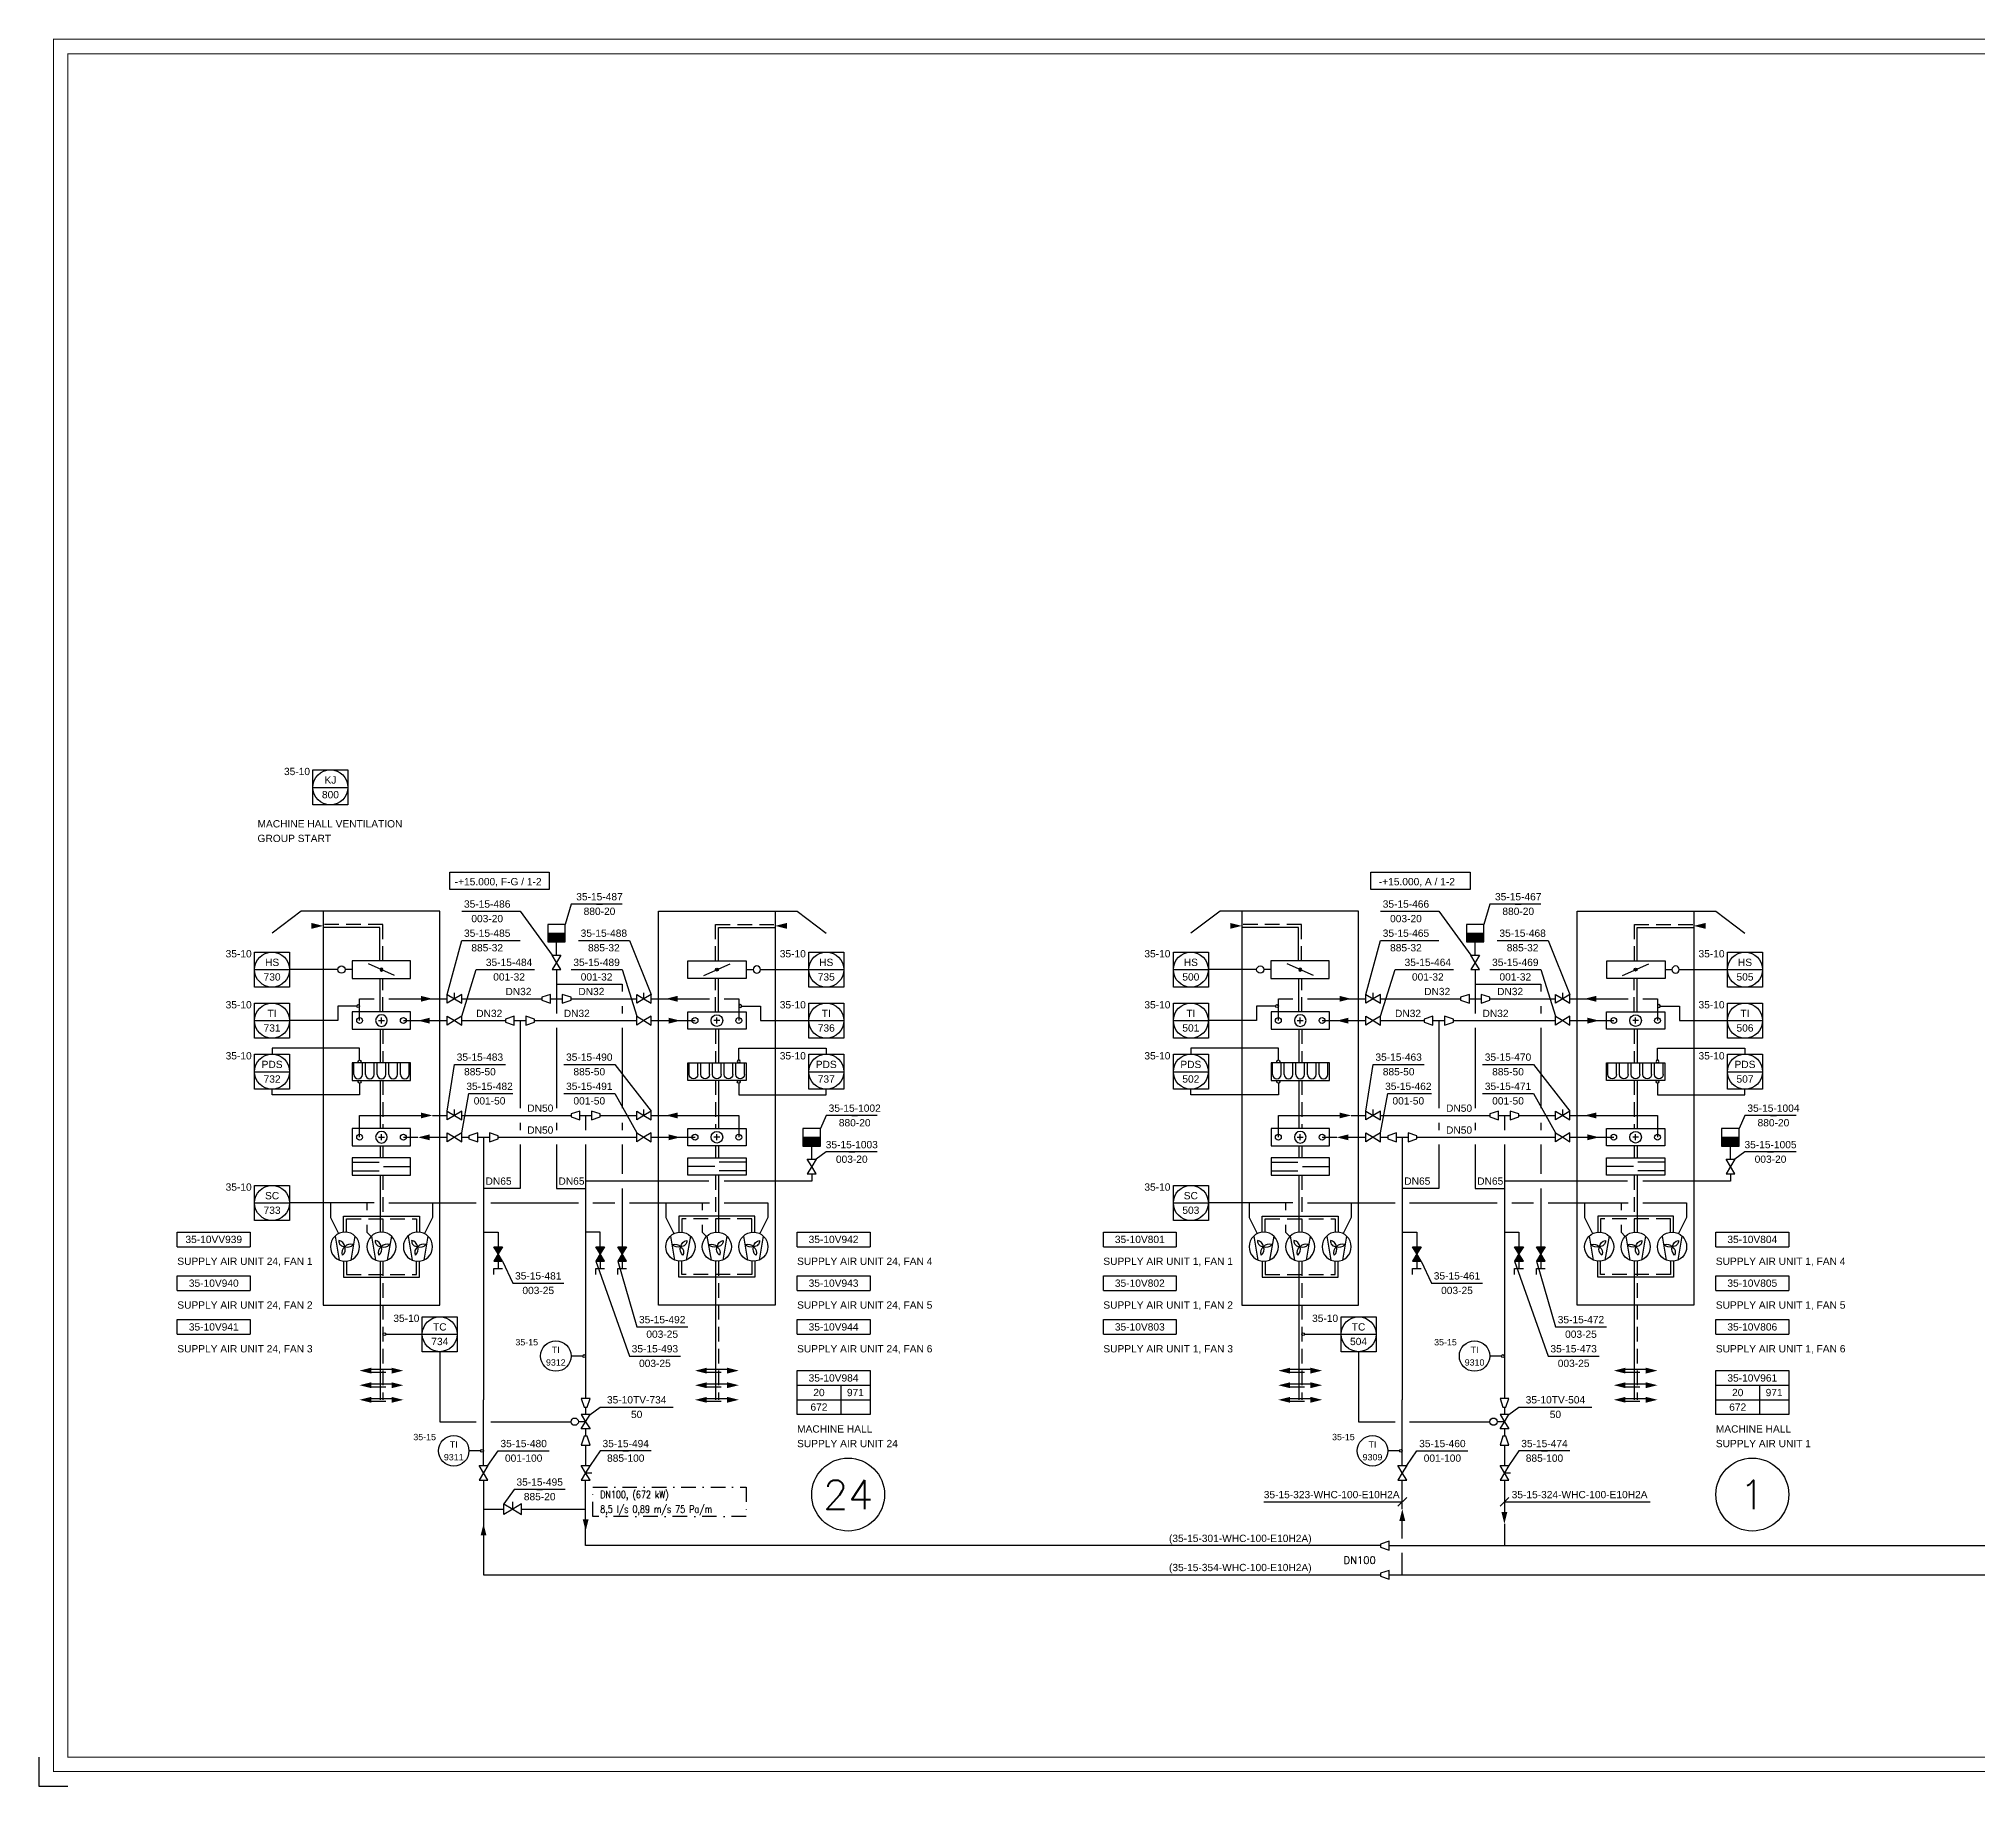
# Model space of a CAD drawing. Header units: millimetres. Extents: x 278 to 9444, y -5 to 599.
# Drawn here: x 278 to 942, y -5 to 594 of the extents above; entities that cross this region are included whole.
import ezdxf
from ezdxf.enums import TextEntityAlignment as Align

# ---------------------------------------------------------------- set-up
doc = ezdxf.new("R2010")
doc.units = ezdxf.units.MM
doc.header["$LTSCALE"] = 10
doc.header["$MEASUREMENT"] = 0
doc.linetypes.add('DASHDOT', pattern=[1, 0.5, -0.25, 0, -0.25])
doc.linetypes.add('DASHED', pattern=[0.75, 0.5, -0.25])
for name, color, linetype in [('P-A-SHEET', 3, 'Continuous'), ('P-AIR', 7, 'Continuous'), ('P-CVPOS', 7, 'Continuous'), ('P-FAN_POS', 7, 'Continuous'), ('P-FITTINGS', 7, 'Continuous'), ('P-HEATING_WATER', 3, 'Continuous'), ('P-INSTRPOS', 7, 'Continuous'), ('P-INSTRPOS_TEXTS', 7, 'Continuous'), ('P-INSTRU', 7, 'Continuous'), ('P-LINEPOS', 7, 'Continuous'), ('P-OTHER', 7, 'Continuous'), ('P-PUMP_POS', 7, 'Continuous'), ('P-PUMPS', 7, 'Continuous'), ('P-SYMB', 7, 'Continuous'), ('P-TEXT', 7, 'Continuous'), ('P-UNIT', 7, 'Continuous'), ('P-VALVEPOS', 7, 'Continuous'), ('P-VENTS', 7, 'Continuous'), ('P-WATER', 3, 'Continuous')]:
    doc.layers.add(name, color=color, linetype=linetype)
doc.styles.add('ARIAL', font='arial.ttf')
doc.styles.add('ROMANS', font='ROMANS.SHX')

# ---------------------------------------------------------------- blocks, each defined once
blk = doc.blocks.new('P7A5102')
at = {"color": 0, "linetype": 'ByBlock'}
for p, q in [((3, 10), (-3, 10)), ((-3, 10), (-3, -10)), ((3, -10), (3, 10)), ((-1, 0), (1, 0)), ((0, 1), (0, -1)), ((-3, -10), (3, -10))]:
    blk.add_line(p, q, dxfattribs=at)
for start, end in [(90, 270), (270, 90)]:
    blk.add_arc((0, 0), 2, start, end, dxfattribs=at)
blk = doc.blocks.new('P7A5222')
at = {"color": 0, "linetype": 'ByBlock'}
for p, q in [((-1.5, 10), (-1.5, 0.77)), ((1.5, 10), (1.5, 0.77)), ((0, -0.74), (0, -10))]:
    blk.add_line(p, q, dxfattribs=at)
blk.add_lwpolyline([(-3, 10), (-3, -10), (3, -10), (3, 10)], close=True, dxfattribs=at)
blk = doc.blocks.new('P7A0214')
at = {"color": 0, "linetype": 'ByBlock'}
for p, q in [((-3.6, 3.4), (4.6, 2)), ((-3.6, -3.4), (4.6, -2))]:
    blk.add_line(p, q, dxfattribs=at)
blk.add_lwpolyline([(0, 5, 1), (0, -5, 1)], format="xyb", close=True, dxfattribs=at)
for centre, radius, start, end in [((1.93, 2), 2.83, 164.98288, 226.8997), ((-2.2, 0.83), 2.38, 337.75098, 53.61565), ((0.88, -2.55), 2.64, 39.79777, 109.4011), ((0.4, -2.57), 2.53, 99.09028, 170.90972), ((-2, -0.17), 2, 267.13759, 2.86241), ((2, 1.33), 2.44, 214.99202, 292.24902)]:
    blk.add_arc(centre, radius, start, end, dxfattribs=at)
blk = doc.blocks.new('P7A5202')
at = {"linetype": 'Continuous'}
h = blk.add_hatch(color=0, dxfattribs=at)
edge = h.paths.add_edge_path()
edge.add_arc((0, 0), 0.5, 270, 450)
edge.add_arc((0, 0), 0.5, 90, 270)
at = {"color": 0, "linetype": 'ByBlock'}
blk.add_line((-2, -4.5), (2, 4.5), dxfattribs=at)
blk.add_lwpolyline([(3, -9.92), (3, 10.08), (-3, 10.08), (-3, -9.92)], close=True, dxfattribs=at)
at = {"color": 0, "linetype": 'Continuous'}
for start, end in [(90, 270), (270, 90)]:
    blk.add_arc((0, 0), 0.5, start, end, dxfattribs=at)
blk = doc.blocks.new('P7A5106')
at = {"color": 0, "linetype": 'ByBlock'}
for p, q in [((3, 10), (-3, 10)), ((-3, 10), (-3, -10)), ((-1, 9.5), (3, 9.5)), ((3, -10), (3, 10)), ((-1, 6.5), (3, 6.5)), ((-1, 5.5), (3, 5.5)), ((-1, 2.5), (3, 2.5)), ((-1, 1.5), (3, 1.5)), ((-1, -1.5), (3, -1.5)), ((-1, -2.5), (3, -2.5)), ((-1, -5.5), (3, -5.5)), ((-1, -6.5), (3, -6.5)), ((-3, -10), (3, -10)), ((-1, -9.5), (3, -9.5))]:
    blk.add_line(p, q, dxfattribs=at)
for centre in [(-1, 8), (-1, 4), (-1, 0), (-1, -4), (-1, -8)]:
    blk.add_arc(centre, 1.5, 90, 270, dxfattribs=at)
blk = doc.blocks.new('P7A1305')
at = {"color": 0, "linetype": 'ByBlock'}
blk.add_solid([(-4, -1), (-4, 1), (0, 0)], dxfattribs=at)
blk = doc.blocks.new('P7A1210')
at = {"color": 0, "linetype": 'ByBlock'}
blk.add_lwpolyline([(-3, 1.5), (-3, -1.5), (0, -0.5), (0, 0.5)], close=True, dxfattribs=at)
blk = doc.blocks.new('P7A1100')
at = {"color": 0, "linetype": 'ByBlock'}
for points in [[(-3, -1.8), (-3, 1.8), (0, 0)], [(3, -1.8), (3, 1.8), (0, 0)]]:
    blk.add_lwpolyline(points, close=True, dxfattribs=at)
blk = doc.blocks.new('CVR4349')
at = {"color": 0, "linetype": 'Continuous'}
blk.add_lwpolyline([(-1.5, 4.5, -1), (1.5, 4.5, -1), (-1.5, 4.5)], format="xyb", close=True, dxfattribs=at)
blk.add_lwpolyline([(0, 0), (0, 3)], dxfattribs=at)
at = {"layer": 'P-VENTS', "color": 0, "linetype": 'Continuous'}
for points in [[(-3, -1.8), (-3, 1.8), (0, 0)], [(3, -1.8), (3, 1.8), (0, 0)]]:
    blk.add_lwpolyline(points, close=True, dxfattribs=at)
blk = doc.blocks.new('P7A1172')
at = {"color": 0, "linetype": 'ByBlock'}
blk.add_line((0, 0), (0, 2.5), dxfattribs=at)
for points in [[(-3, 1.8), (0, 0), (-3, -1.8)], [(0, 0), (3, -1.8), (3, 1.8)]]:
    blk.add_lwpolyline(points, close=True, dxfattribs=at)
blk = doc.blocks.new('P7A1208')
at = {"color": 0, "linetype": 'ByBlock'}
for p, q in [((-3, 0), (-3, -3)), ((3, -3), (3, 0)), ((-3, -3), (3, -3))]:
    blk.add_line(p, q, dxfattribs=at)
blk.add_lwpolyline([(3, 3), (-3, 3), (-3, 0), (3, 0)], close=True, dxfattribs=at)
blk.add_solid([(-3, 0), (3, 0), (-3, -3), (3, -3)], dxfattribs=at)
blk = doc.blocks.new('PRR4AF3')
h = blk.add_hatch(color=0)
h.dxf.hatch_style = 1
h.paths.add_polyline_path([(-3, -1.8), (-3, 1.8), (0, 0)])
h.paths.add_polyline_path([(3, -1.8), (3, 1.8), (0, 0)])
at = {"layer": 'P-VENTS', "color": 0, "linetype": 'Continuous'}
for points in [[(-3, -1.8), (-3, 1.8), (0, 0)], [(3, -1.8), (3, 1.8), (0, 0)]]:
    blk.add_lwpolyline(points, close=True, dxfattribs=at)
blk = doc.blocks.new('P7A1212')
at = {"color": 0, "linetype": 'ByBlock'}
for p, q in [((0, -1.5), (0, 1.5)), ((2, -1.5), (0, -1.5))]:
    blk.add_line(p, q, dxfattribs=at)
blk = doc.blocks.new('PPI_1204A')
at = {"color": 0, "linetype": 'ByBlock'}
for p, q in [((-6, -6), (-6, 6)), ((-6, 6), (6, 6)), ((-6, 0), (6, 0)), ((6, 6), (6, -6)), ((6, -6), (-6, -6))]:
    blk.add_line(p, q, dxfattribs=at)
blk.add_circle((0, 0), 6, dxfattribs=at)
blk = doc.blocks.new('PPI_0900A')
at = {"color": 0, "linetype": 'ByBlock'}
blk.add_line((-1, 0), (1, 0), dxfattribs=at)
blk = doc.blocks.new('PPI_1000A')
at = {"color": 0, "linetype": 'ByBlock'}
blk.add_line((-1, 0), (1, 0), dxfattribs=at)
blk = doc.blocks.new('PPI_0101B')
at = {"color": 0, "linetype": 'ByBlock'}
blk.add_line((0, 1), (0, 5), dxfattribs=at)
blk.add_circle((0, 0.5), 0.5, dxfattribs=at)
blk = doc.blocks.new('PPI_1200A')
at = {"color": 0, "linetype": 'ByBlock'}
blk.add_circle((0, 0), 6, dxfattribs=at)
blk = doc.blocks.new('PPI_1100A')
at = {"color": 0, "linetype": 'ByBlock'}
blk.add_line((0, 0), (2, 0), dxfattribs=at)
blk = doc.blocks.new('P7A1304')
at = {"color": 0, "linetype": 'ByBlock'}
blk.add_line((1.5, 1.5), (-1.5, -1.5), dxfattribs=at)
blk = doc.blocks.new('PPI_0601A-25')
at = {"color": 0, "linetype": 'ByBlock'}
for p, q in [((0, 0), (25, 0)), ((0, -15), (0, 0)), ((25, 0), (25, -15)), ((0, -5), (25, -5)), ((15, -5), (15, -15)), ((0, -10), (25, -10)), ((25, -15), (0, -15))]:
    blk.add_line(p, q, dxfattribs=at)
blk = doc.blocks.new('PPI_060AA-25')
at = {"color": 0, "linetype": 'ByBlock'}
for p, q in [((0, -5), (0, 0)), ((0, 0), (25, 0)), ((25, 0), (25, -5)), ((0, -5), (25, -5))]:
    blk.add_line(p, q, dxfattribs=at)

msp = doc.modelspace()

# ---------------------------------------------------------------- linework, layer by layer
at = {"layer": 'P-A-SHEET', "color": 7, "const_width": 0.35}
for points in [[(282.5, 0), (9438.5, 0), (9438.5, 594), (282.5, 594)], [(287.5, 5), (9433.5, 5), (9433.5, 589), (287.5, 589)]]:
    msp.add_lwpolyline(points, close=True, dxfattribs=at)
at = {"layer": 'P-A-SHEET', "color": 7}
msp.add_lwpolyline([(277.5, 5), (277.5, -5), (287.5, -5)], dxfattribs=at)
at = {"layer": 'P-AIR', "linetype": 'DASHED'}
for points in [[(395.42, 278), (395.42, 290.5), (375, 290.5)], [(509.58, 278), (509.58, 290.5), (530, 290.5)], [(710.42, 278), (710.42, 290.5), (690, 290.5)], [(824.58, 278), (824.58, 290.5), (845, 290.5)], [(395.5, 260.5), (395.5, 272)], [(509.5, 260.5), (509.5, 272)], [(710.5, 260.5), (710.5, 272)], [(824.5, 260.5), (824.5, 272)], [(395.5, 254.54), (395.5, 243.04)], [(509.5, 254.54), (509.5, 243.04)], [(710.5, 254.54), (710.5, 243.04)], [(824.5, 254.54), (824.5, 243.04)], [(395.5, 237.04), (395.5, 220.54)], [(509.5, 237.04), (509.5, 220.54)], [(710.5, 237.04), (710.5, 220.54)], [(824.5, 237.04), (824.5, 220.54)], [(395.5, 214.54), (395.5, 210.5)], [(509.5, 214.54), (509.5, 210.5)], [(710.5, 214.54), (710.5, 210.5)], [(824.5, 214.54), (824.5, 210.5)], [(395.5, 204.5), (395.5, 184.97)], [(509.5, 204.5), (509.5, 184.97)], [(710.5, 204.5), (710.5, 184.97)], [(824.5, 204.5), (824.5, 184.97)], [(383, 185), (383, 189.5), (407, 189.5), (407, 185)], [(522, 185), (522, 189.5), (498, 189.5), (498, 185)], [(698, 185), (698, 189.5), (722, 189.5), (722, 185)], [(837, 185), (837, 189.5), (813, 189.5), (813, 185)], [(383, 175), (383, 170.5), (407, 170.5), (407, 175)], [(395.5, 175), (395.5, 127.5)], [(522, 175), (522, 170.5), (498, 170.5), (498, 175)], [(510.5, 175), (510.5, 127.5)], [(698, 175), (698, 170.5), (722, 170.5), (722, 175)], [(710.5, 175), (710.5, 127.5)], [(837, 175), (837, 170.5), (813, 170.5), (813, 175)], [(825.5, 175), (825.5, 127.5)], [(391.5, 137), (398.5, 137)], [(506.5, 137), (513.5, 137)], [(706.5, 137), (713.5, 137)], [(821.5, 137), (828.5, 137)], [(391.5, 132), (398.5, 132)], [(391.5, 127), (398.5, 127)], [(506.5, 132), (513.5, 132)], [(506.5, 127), (513.5, 127)], [(706.5, 132), (713.5, 132)], [(706.5, 127), (713.5, 127)], [(821.5, 132), (828.5, 132)], [(821.5, 127), (828.5, 127)]]:
    msp.add_lwpolyline(points, dxfattribs=at)
at = {"layer": 'P-AIR'}
for points in [[(394.42, 278), (394.42, 289.5), (375, 289.5)], [(510.58, 278), (510.58, 289.5), (530, 289.5)], [(709.42, 278), (709.42, 289.5), (690, 289.5)], [(825.58, 278), (825.58, 289.5), (845, 289.5)], [(394.5, 260.5), (394.5, 272)], [(510.5, 260.5), (510.5, 272)], [(709.5, 260.5), (709.5, 272)], [(825.5, 260.5), (825.5, 272)], [(394.5, 254.54), (394.5, 243.04)], [(510.5, 254.54), (510.5, 243.04)], [(709.5, 254.54), (709.5, 243.04)], [(825.5, 254.54), (825.5, 243.04)], [(394.5, 237.04), (394.5, 220.54)], [(510.5, 237.04), (510.5, 220.54)], [(709.5, 237.04), (709.5, 220.54)], [(825.5, 237.04), (825.5, 220.54)], [(394.5, 214.54), (394.5, 210.5)], [(510.5, 214.54), (510.5, 210.5)], [(709.5, 214.54), (709.5, 210.5)], [(825.5, 214.54), (825.5, 210.5)], [(394.5, 204.5), (394.5, 184.97)], [(510.5, 204.5), (510.5, 184.97)], [(709.5, 204.5), (709.5, 184.97)], [(825.5, 204.5), (825.5, 184.97)], [(382, 185), (382, 190.5), (408, 190.5), (408, 185)], [(523, 185), (523, 190.5), (497, 190.5), (497, 185)], [(697, 185), (697, 190.5), (723, 190.5), (723, 185)], [(838, 185), (838, 190.5), (812, 190.5), (812, 185)], [(382, 175), (382, 169.5), (408, 169.5), (408, 175)], [(394.5, 175), (394.5, 127.5)], [(523, 175), (523, 169.5), (497, 169.5), (497, 175)], [(509.5, 175), (509.5, 127.5)], [(697, 175), (697, 169.5), (723, 169.5), (723, 175)], [(709.5, 175), (709.5, 127.5)], [(838, 175), (838, 169.5), (812, 169.5), (812, 175)], [(824.5, 175), (824.5, 127.5)], [(391.5, 138), (398.5, 138)], [(391.5, 133), (398.5, 133)], [(506.5, 138), (513.5, 138)], [(506.5, 133), (513.5, 133)], [(706.5, 138), (713.5, 138)], [(706.5, 133), (713.5, 133)], [(821.5, 138), (828.5, 138)], [(821.5, 133), (828.5, 133)], [(391.5, 128), (398.5, 128)], [(506.5, 128), (513.5, 128)], [(706.5, 128), (713.5, 128)], [(821.5, 128), (828.5, 128)]]:
    msp.add_lwpolyline(points, dxfattribs=at)
at = {"layer": 'P-CVPOS'}
for points in [[(466.5, 122.5), (470, 125), (495, 125)], [(781.5, 122.5), (785, 125), (810, 125)]]:
    msp.add_lwpolyline(points, dxfattribs=at)
at = {"layer": 'P-HEATING_WATER'}
for points in [[(455, 280), (455, 285)], [(770, 280), (770, 285)], [(542.5, 210), (542.5, 215)], [(857.5, 210), (857.5, 215)]]:
    msp.add_lwpolyline(points, dxfattribs=at)
at = {"layer": 'P-INSTRPOS'}
for points in [[(380, 275), (363.5, 275)], [(525, 275), (541.5, 275)], [(695, 275), (678.5, 275)], [(840, 275), (856.5, 275)], [(382.5, 262.5), (380, 262.5), (380, 257.5), (363.5, 257.5)], [(522.5, 262.5), (525, 262.5), (525, 257.5), (541.5, 257.5)], [(697.5, 262.5), (695, 262.5), (695, 257.5), (678.5, 257.5)], [(837.5, 262.5), (840, 262.5), (840, 257.5), (856.5, 257.5)], [(387.5, 248.04), (357.5, 248.04), (357.5, 246)], [(517.5, 248.04), (547.5, 248.04), (547.5, 246)], [(702.5, 248.04), (672.5, 248.04), (672.5, 246)], [(702.5, 248.04), (672.5, 248.04), (672.5, 246)], [(832.5, 248.04), (862.5, 248.04), (862.5, 246)], [(387.5, 232.04), (357.5, 232.04), (357.5, 234)], [(517.5, 232.04), (547.5, 232.04), (547.5, 234)], [(702.5, 232.04), (672.5, 232.04), (672.5, 234)], [(702.5, 232.04), (672.5, 232.04), (672.5, 234)], [(832.5, 232.04), (862.5, 232.04), (862.5, 234)], [(392.5, 195), (363.5, 195)], [(707.5, 195), (678.5, 195)], [(400, 150), (409, 150)], [(415, 144), (415, 120), (427.5, 120)], [(730, 144), (730, 120), (742.5, 120)]]:
    msp.add_lwpolyline(points, dxfattribs=at)
at = {"layer": 'P-INSTRU'}
msp.add_lwpolyline([(715, 150), (724, 150)], dxfattribs=at)
for centre in [(387.5, 257.54), (402.5, 257.54), (502.5, 257.54), (517.5, 257.54), (702.5, 257.54), (717.5, 257.54), (817.5, 257.54), (832.5, 257.54), (387.5, 217.54), (402.5, 217.54), (502.5, 217.54), (517.5, 217.54), (702.5, 217.54), (717.5, 217.54), (817.5, 217.54), (832.5, 217.54)]:
    msp.add_circle(centre, 1, dxfattribs=at)
at = {"layer": 'P-OTHER'}
for points in [[(418.46, 308.42), (452.5, 308.42), (452.5, 302.5), (418.46, 302.5), (418.46, 308.42)], [(734.24, 308.42), (768.28, 308.42), (768.28, 302.5), (734.24, 302.5), (734.24, 308.42)], [(422.5, 295), (442.5, 295), (453.5, 280)], [(477.5, 297.5), (460, 297.5), (458, 290.5)], [(737.5, 295), (757.5, 295), (768.5, 280)], [(792.5, 297.5), (775, 297.5), (773, 290.5)], [(462.5, 285), (480, 285), (487.5, 266.5)], [(777.5, 285), (795, 285), (802.5, 266.5)], [(460, 275), (477.5, 275), (482.5, 259)], [(775, 275), (792.5, 275), (797.5, 259)], [(457.5, 242.5), (475, 242.5), (487.5, 226.5)], [(772.5, 242.5), (790, 242.5), (802.5, 226.5)], [(457.5, 232.5), (475, 232.5), (482.5, 219)], [(772.5, 232.5), (790, 232.5), (797.5, 219)], [(565, 225), (547.5, 225), (545.5, 220.5)], [(880, 225), (862.5, 225), (860.5, 220.5)], [(565, 212.5), (547.5, 212.5), (544, 210)], [(880, 212.5), (862.5, 212.5), (859, 210)], [(377.5, 195), (377.5, 190), (380.26, 184.47)], [(390, 195), (390, 192.5)], [(397.5, 195), (427.5, 195)], [(397.5, 195), (412.5, 195), (412.5, 190), (409.74, 184.47)], [(432.5, 195), (462.5, 195)], [(467.5, 195), (475, 195)], [(480, 195), (507.5, 195)], [(492.5, 195), (492.5, 190), (495.26, 184.47)], [(505, 195), (505, 192.5)], [(512.5, 195), (527.5, 195), (527.5, 190), (524.74, 184.47)], [(692.5, 195), (692.5, 190), (695.26, 184.47)], [(705, 195), (705, 192.5)], [(712.5, 195), (727.5, 195), (727.5, 190), (724.74, 184.47)], [(712.5, 195), (742.5, 195)], [(747.5, 195), (777.5, 195)], [(782.5, 195), (790, 195)], [(795, 195), (822.5, 195)], [(807.5, 195), (807.5, 190), (810.26, 184.47)], [(820, 195), (820, 192.5)], [(827.5, 195), (842.5, 195), (842.5, 190), (839.74, 184.47)], [(390, 187.5), (390, 185), (391.46, 183.54)], [(505, 187.5), (505, 185), (506.46, 183.54)], [(705, 187.5), (705, 185), (706.46, 183.54)], [(820, 187.5), (820, 185), (821.46, 183.54)], [(432.5, 120), (460, 120)], [(747.5, 120), (775, 120)], [(487.5, 110), (470, 110), (466.5, 105)], [(802.5, 110), (785, 110), (781.5, 105)], [(458, 96.8), (440.5, 96.8), (437, 91.8)], [(697.5, 92.5), (745, 92.5)], [(780, 92.5), (830, 92.5)]]:
    msp.add_lwpolyline(points, dxfattribs=at)
at = {"layer": 'P-OTHER', "color": 0, "linetype": 'Continuous'}
for points in [[(381.3, 273.75, -1), (381.3, 276.25, -1), (381.3, 273.75)], [(523.7, 273.75, 1), (523.7, 276.25, 1), (523.7, 273.75)], [(696.3, 273.75, -1), (696.3, 276.25, -1), (696.3, 273.75)], [(838.7, 273.75, 1), (838.7, 276.25, 1), (838.7, 273.75)]]:
    msp.add_lwpolyline(points, format="xyb", close=True, dxfattribs=at)
for points in [[(384.92, 275), (382.55, 275)], [(520.08, 275), (522.45, 275)], [(699.92, 275), (697.55, 275)], [(835.08, 275), (837.45, 275)]]:
    msp.add_lwpolyline(points, dxfattribs=at)
at = {"layer": 'P-OTHER', "color": 1, "linetype": 'DASHDOT'}
msp.add_lwpolyline([(467.5, 97.5), (520, 97.5), (520, 87.5), (467.5, 87.5)], close=True, dxfattribs=at)
at = {"layer": 'P-OTHER'}
for centre in [(555, 95), (865, 95)]:
    msp.add_circle(centre, 12.5, dxfattribs=at)
at = {"layer": 'P-UNIT'}
for points in [[(375, 295), (367.5, 295), (357.5, 287.5)], [(530, 295), (537.5, 295), (547.5, 287.5)], [(690, 295), (682.5, 295), (672.5, 287.5)], [(845, 295), (852.5, 295), (862.5, 287.5)]]:
    msp.add_lwpolyline(points, dxfattribs=at)
for points in [[(415, 160), (415, 295), (375, 295), (375, 160)], [(490, 160), (490, 295), (530, 295), (530, 160)], [(730, 160), (730, 295), (690, 295), (690, 160)], [(805, 160), (805, 295), (845, 295), (845, 160)]]:
    msp.add_lwpolyline(points, close=True, dxfattribs=at)
at = {"layer": 'P-VALVEPOS'}
for points in [[(417.5, 266.5), (422.5, 285), (442.5, 285)], [(732.5, 266.5), (737.5, 285), (757.5, 285)], [(422.5, 259), (427.5, 275), (447.5, 275)], [(737.5, 259), (742.5, 275), (762.5, 275)], [(417.5, 226.5), (420, 242.5), (437.5, 242.5)], [(732.5, 226.5), (735, 242.5), (752.5, 242.5)], [(422.5, 219), (425, 232.5), (440, 232.5)], [(737.5, 219), (740, 232.5), (755, 232.5)], [(436.5, 175), (440, 167.5), (457.5, 167.5)], [(468.5, 175), (480, 142.5), (497.5, 142.5)], [(476, 175), (482.5, 152.5), (500, 152.5)], [(751.5, 175), (755, 167.5), (772.5, 167.5)], [(783.5, 175), (795, 142.5), (812.5, 142.5)], [(791, 175), (797.5, 152.5), (815, 152.5)], [(431.5, 105), (435, 110), (452.5, 110)], [(746.5, 105), (750, 110), (767.5, 110)]]:
    msp.add_lwpolyline(points, dxfattribs=at)
at = {"layer": 'P-WATER'}
for points in [[(455, 275), (455, 265)], [(770, 275), (770, 265)], [(455, 270), (477.5, 270), (477.5, 267.5)], [(770, 270), (792.5, 270), (792.5, 267.5)], [(387.5, 257.5), (387.5, 265), (392.5, 265)], [(397.5, 265), (417.5, 265)], [(422.5, 265), (450, 265)], [(453, 265), (457, 265)], [(455, 265), (455, 260)], [(460, 265), (482.5, 265)], [(477.5, 262.5), (477.5, 260)], [(487.5, 265), (507.5, 265)], [(512.5, 265), (517.5, 265), (517.5, 257.5)], [(702.5, 257.5), (702.5, 265), (707.5, 265)], [(712.5, 265), (732.5, 265)], [(737.5, 265), (765, 265)], [(768, 265), (772, 265)], [(770, 265), (770, 260)], [(775, 265), (797.5, 265)], [(792.5, 262.5), (792.5, 260)], [(802.5, 265), (822.5, 265)], [(827.5, 265), (832.5, 265), (832.5, 257.5)], [(402.5, 257.5), (417.5, 257.5)], [(422.5, 257.5), (437.5, 257.5)], [(440.5, 257.5), (444.5, 257.5)], [(442.5, 257.5), (442.5, 227.5)], [(447.5, 257.5), (482.5, 257.5)], [(455, 255), (455, 227.5)], [(477.5, 255), (477.5, 227.5)], [(487.5, 257.5), (502.5, 257.5)], [(717.5, 257.5), (732.5, 257.5)], [(737.5, 257.5), (752.5, 257.5)], [(755.5, 257.5), (759.5, 257.5)], [(757.5, 257.5), (757.5, 227.5)], [(762.5, 257.5), (797.5, 257.5)], [(770, 255), (770, 227.5)], [(792.5, 255), (792.5, 227.5)], [(802.5, 257.5), (817.5, 257.5)], [(387.5, 217.5), (387.5, 225), (408.5, 225)], [(412.5, 225), (417.5, 225)], [(422.5, 225), (460, 225)], [(442.5, 222.5), (442.5, 220)], [(455, 222.5), (455, 220)], [(463, 225), (467, 225)], [(465, 225), (465, 220)], [(470, 225), (482.5, 225)], [(477.5, 222.5), (477.5, 220)], [(487.5, 225), (517.5, 225), (517.5, 217.5)], [(702.5, 217.5), (702.5, 225), (723.5, 225)], [(727.5, 225), (732.5, 225)], [(737.5, 225), (775, 225)], [(757.5, 222.5), (757.5, 220)], [(770, 222.5), (770, 220)], [(778, 225), (782, 225)], [(780, 225), (780, 220)], [(785, 225), (797.5, 225)], [(792.5, 222.5), (792.5, 220)], [(802.5, 225), (832.5, 225), (832.5, 217.5)], [(402.5, 217.5), (407.5, 217.5)], [(411.5, 217.5), (417.5, 217.5)], [(422.5, 217.5), (425, 217.5)], [(428, 217.5), (432, 217.5)], [(430, 217.5), (430, 127.5)], [(435, 217.5), (482.5, 217.5)], [(442.5, 215), (442.5, 200)], [(455, 215), (455, 200)], [(465, 215), (465, 202.5)], [(477.5, 215), (477.5, 205)], [(487.5, 217.5), (502.5, 217.5)], [(717.5, 217.5), (722.5, 217.5)], [(726.5, 217.5), (732.5, 217.5)], [(737.5, 217.5), (740, 217.5)], [(743, 217.5), (747, 217.5)], [(745, 217.5), (745, 127.5)], [(750, 217.5), (797.5, 217.5)], [(757.5, 215), (757.5, 200)], [(770, 215), (770, 200)], [(780, 215), (780, 200)], [(792.5, 215), (792.5, 205)], [(802.5, 217.5), (817.5, 217.5)], [(442.5, 200), (430, 200)], [(455, 200), (465, 200)], [(465, 202.5), (465, 128)], [(507.26, 202.5), (465, 202.5)], [(477.5, 200), (477.5, 180)], [(542.5, 205), (542.5, 202.5), (512.5, 202.5)], [(757.5, 200), (745, 200)], [(770, 200), (780, 200)], [(822.26, 202.5), (780, 202.5)], [(780, 200), (780, 128)], [(792.5, 200), (792.5, 180)], [(857.5, 205), (857.5, 202.5), (827.5, 202.5)], [(430, 185), (435, 185), (435, 180)], [(470, 180), (470, 185), (465, 185)], [(745, 185), (750, 185), (750, 180)], [(780, 185), (785, 185), (785, 180)], [(435, 175), (435, 172.5)], [(470, 175), (470, 172.5)], [(477.5, 175), (477.5, 172.5)], [(750, 175), (750, 172.5)], [(785, 175), (785, 172.5)], [(792.5, 175), (792.5, 172.5)], [(430, 105), (430, 127.5)], [(745, 105), (745, 127.5)], [(465, 125), (465, 122.5)], [(780, 125), (780, 122.5)], [(465, 117.5), (465, 115)], [(780, 117.5), (780, 115)], [(465, 112), (465, 105)], [(780, 112), (780, 105)], [(430, 100), (430, 67.5), (737.5, 67.5)], [(737.5, 77.5), (465, 77.5), (465, 100)], [(745, 90), (745, 100)], [(780, 100), (780, 89)], [(430, 90), (437, 90)], [(443, 90), (465, 90)], [(745, 80), (745, 86)], [(780, 85), (780, 77.5)], [(740.5, 77.5), (1362.5, 77.5)], [(745, 67.5), (745, 75)], [(740.5, 67.5), (1362.5, 67.5)]]:
    msp.add_lwpolyline(points, dxfattribs=at)

# ---------------------------------------------------------------- block references
at = {"layer": 'P-CVPOS', "color": 140}
for p in [(482.5, 125), (797.5, 125)]:
    msp.add_blockref('PPI_1000A', p, dxfattribs=at)
at = {"layer": 'P-FAN_POS', "color": 140}
for name, p in [('PPI_060AA-25', (325, 185)), ('PPI_060AA-25', (537.5, 185)), ('PPI_060AA-25', (642.5, 185)), ('PPI_060AA-25', (852.5, 185)), ('PPI_060AA-25', (325, 170)), ('PPI_060AA-25', (537.5, 170)), ('PPI_060AA-25', (642.5, 170)), ('PPI_060AA-25', (852.5, 170)), ('PPI_060AA-25', (325, 155)), ('PPI_060AA-25', (537.5, 155)), ('PPI_060AA-25', (642.5, 155)), ('PPI_060AA-25', (852.5, 155)), ('PPI_0601A-25', (537.5, 137.5)), ('PPI_0601A-25', (852.5, 137.5))]:
    msp.add_blockref(name, p, dxfattribs=at)
at = {"layer": 'P-FITTINGS'}
for p, rotation in [((450, 265), 180), ((765, 265), 180), ((437.5, 257.5), 180), ((752.5, 257.5), 180), ((460, 225), 180), ((775, 225), 180), ((425, 217.5), 180), ((425, 217.5), 180), ((740, 217.5), 180), ((740, 217.5), 180), ((465, 125), 270), ((780, 125), 270), ((465, 115), 89.99999999999999), ((780, 115), 89.99999999999999), ((737.5, 77.5), 180), ((737.5, 67.5), 180)]:
    msp.add_blockref('P7A1210', p, dxfattribs=dict(at, rotation=rotation))
for p in [(460, 265), (775, 265), (447.5, 257.5), (762.5, 257.5), (470, 225), (785, 225), (435, 217.5), (435, 217.5), (750, 217.5), (750, 217.5)]:
    msp.add_blockref('P7A1210', p, dxfattribs=at)
at = {"layer": 'P-INSTRPOS', "color": 140}
for p in [(377.5, 337.5), (357.5, 275), (547.5, 275), (672.5, 275), (862.5, 275), (357.5, 257.5), (547.5, 257.5), (672.5, 257.5), (862.5, 257.5), (357.5, 240), (547.5, 240), (672.5, 240), (862.5, 240), (357.5, 195), (672.5, 195), (415, 150), (730, 150)]:
    msp.add_blockref('PPI_1204A', p, dxfattribs=at)
at = {"layer": 'P-INSTRPOS', "color": 140, "xscale": 0.87, "yscale": 0.87, "zscale": 0.87}
for p in [(454.78, 142.5), (769.78, 142.5), (419.78, 110), (734.78, 110)]:
    msp.add_blockref('PPI_1200A', p, dxfattribs=at)
at = {"layer": 'P-INSTRU', "color": 140}
for p, rotation in [((387.5, 262.5), 90), ((702.5, 262.5), 90), ((387.5, 237.04), 180), ((517.5, 237.04), 180), ((702.5, 237.04), 180), ((832.5, 237.04), 180), ((395.5, 150), 270), ((710.5, 150), 270), ((465, 142.5), 90), ((780, 142.5), 90), ((430, 110), 90), ((745, 110), 90)]:
    msp.add_blockref('PPI_0101B', p, dxfattribs=dict(at, rotation=rotation))
at = {"layer": 'P-INSTRU', "color": 140, "xscale": -1, "rotation": 270}
for p in [(517.5, 262.5), (832.5, 262.5)]:
    msp.add_blockref('PPI_0101B', p, dxfattribs=at)
at = {"layer": 'P-INSTRU', "color": 140}
for p in [(387.5, 243.04), (702.5, 243.04)]:
    msp.add_blockref('PPI_0101B', p, dxfattribs=at)
at = {"layer": 'P-INSTRU', "color": 140, "xscale": -1}
for p in [(517.5, 243.04), (832.5, 243.04)]:
    msp.add_blockref('PPI_0101B', p, dxfattribs=at)
at = {"layer": 'P-LINEPOS', "color": 140}
for p in [(697.5, 92.5), (782.5, 92.5)]:
    msp.add_blockref('PPI_1100A', p, dxfattribs=at)
at = {"layer": 'P-PUMPS', "rotation": 270}
for p in [(382.5, 180), (395, 180), (407.5, 180), (697.5, 180), (710, 180), (722.5, 180)]:
    msp.add_blockref('P7A0214', p, dxfattribs=at)
at = {"layer": 'P-PUMPS', "xscale": -1, "rotation": 89.99999999999997}
for p in [(497.5, 180), (510, 180), (522.5, 180), (812.5, 180), (825, 180), (837.5, 180)]:
    msp.add_blockref('P7A0214', p, dxfattribs=at)
at = {"layer": 'P-SYMB'}
for name, p in [('P7A1305', (375, 290)), ('P7A1208', (455, 287.5)), ('P7A1305', (690, 290)), ('P7A1208', (770, 287.5)), ('P7A1305', (412.5, 265)), ('P7A1305', (727.5, 265)), ('P7A1305', (412.5, 225)), ('P7A1305', (727.5, 225)), ('P7A1208', (542.5, 217.5)), ('P7A1208', (857.5, 217.5)), ('P7A1305', (402.5, 137.5)), ('P7A1305', (402.5, 132.5)), ('P7A1305', (517.5, 137.5)), ('P7A1305', (517.5, 132.5)), ('P7A1305', (717.5, 137.5)), ('P7A1305', (717.5, 132.5)), ('P7A1305', (832.5, 137.5)), ('P7A1305', (832.5, 132.5)), ('P7A1305', (402.5, 127.5)), ('P7A1305', (517.5, 127.5)), ('P7A1305', (717.5, 127.5)), ('P7A1305', (832.5, 127.5)), ('P7A1304', (745, 92.5)), ('P7A1304', (780, 92.5))]:
    msp.add_blockref(name, p, dxfattribs=at)
at = {"layer": 'P-SYMB', "xscale": -1}
for p in [(530, 290), (845, 290), (492.5, 265), (807.5, 265), (492.5, 225), (807.5, 225)]:
    msp.add_blockref('P7A1305', p, dxfattribs=at)
at = {"layer": 'P-SYMB'}
for name, p, rotation in [('P7A5202', (395, 275), 90), ('P7A5202', (710, 275), 90), ('P7A5102', (395, 257.54), 90), ('P7A5102', (710, 257.54), 90), ('P7A1305', (407.5, 257.5), 180), ('P7A1305', (722.5, 257.5), 180), ('P7A5106', (395, 240.04), 90), ('P7A5106', (710, 240.04), 90), ('P7A5102', (395, 217.54), 90), ('P7A5102', (710, 217.54), 90), ('P7A1305', (407.5, 217.5), 180), ('P7A1305', (722.5, 217.5), 180), ('P7A5222', (395, 207.5), 90), ('P7A5222', (710, 207.5), 90), ('P7A1212', (435, 172.5), 270), ('P7A1212', (470, 172.5), 270), ('P7A1212', (477.5, 172.5), 270), ('P7A1212', (750, 172.5), 270), ('P7A1212', (785, 172.5), 270), ('P7A1212', (792.5, 172.5), 270), ('P7A1305', (387.5, 137.5), 180), ('P7A1305', (387.5, 132.5), 180), ('P7A1305', (502.5, 137.5), 180), ('P7A1305', (502.5, 132.5), 180), ('P7A1305', (702.5, 137.5), 180), ('P7A1305', (702.5, 132.5), 180), ('P7A1305', (817.5, 137.5), 180), ('P7A1305', (817.5, 132.5), 180), ('P7A1305', (387.5, 127.5), 180), ('P7A1305', (502.5, 127.5), 180), ('P7A1305', (702.5, 127.5), 180), ('P7A1305', (817.5, 127.5), 180), ('P7A1305', (465, 82.5), 270), ('P7A1305', (745, 90), 90), ('P7A1305', (780, 85), 270), ('P7A1305', (430, 85), 90)]:
    msp.add_blockref(name, p, dxfattribs=dict(at, rotation=rotation))
at = {"layer": 'P-SYMB', "xscale": -1}
for name, p, rotation in [('P7A5202', (510, 275), 270), ('P7A5202', (825, 275), 270), ('P7A5102', (510, 257.54), 270), ('P7A5102', (825, 257.54), 270), ('P7A1305', (497.5, 257.5), 180), ('P7A1305', (812.5, 257.5), 180), ('P7A5106', (510, 240.04), 270), ('P7A5106', (825, 240.04), 270), ('P7A5102', (510, 217.54), 270), ('P7A5102', (825, 217.54), 270), ('P7A1305', (497.5, 217.5), 180), ('P7A1305', (812.5, 217.5), 180), ('P7A5222', (510, 207.5), 270), ('P7A5222', (825, 207.5), 270)]:
    msp.add_blockref(name, p, dxfattribs=dict(at, rotation=rotation))
at = {"layer": 'P-VALVEPOS', "color": 140}
for p in [(431.25, 295), (469.75, 297.5), (746.25, 295), (784.75, 297.5), (431.25, 285), (471.25, 285), (746.25, 285), (786.25, 285), (438.75, 275), (468.75, 275), (753.75, 275), (783.75, 275), (428.75, 242.5), (466.25, 242.5), (743.75, 242.5), (781.25, 242.5), (432.06, 232.5), (466.25, 232.5), (747.06, 232.5), (781.25, 232.5), (557.25, 225), (872.25, 225), (556.25, 212.5), (871.25, 212.5), (448.75, 167.5), (763.75, 167.5), (491.25, 152.5), (806.25, 152.5), (488.75, 142.5), (803.75, 142.5), (443.75, 110), (478.75, 110), (758.75, 110), (793.75, 110), (449.25, 96.8)]:
    msp.add_blockref('PPI_0900A', p, dxfattribs=at)
at = {"layer": 'P-VENTS'}
for name, p, xscale, yscale, zscale, rotation in [('P7A1100', (455, 277.5), 0.8333333333333144, 0.8333333333333144, 0.8333333333333144, 270), ('P7A1100', (770, 277.5), 0.8333333333333144, 0.8333333333333144, 0.8333333333333144, 270), ('P7A1100', (542.5, 207.5), 0.8333333333333144, 0.8333333333333144, 0.8333333333333144, 270), ('P7A1100', (857.5, 207.5), 0.8333333333333144, 0.8333333333333144, 0.8333333333333144, 270), ('PRR4AF3', (435, 177.5), 0.8333333333339399, 0.8333333333339399, 0.8333333333339399, 270), ('PRR4AF3', (470, 177.5), 0.8333333333339399, 0.8333333333339399, 0.8333333333339399, 270), ('PRR4AF3', (477.5, 177.5), 0.8333333333339399, 0.8333333333339399, 0.8333333333339399, 270), ('PRR4AF3', (750, 177.5), 0.8333333333339399, 0.8333333333339399, 0.8333333333339399, 270), ('PRR4AF3', (785, 177.5), 0.8333333333339399, 0.8333333333339399, 0.8333333333339399, 270), ('PRR4AF3', (792.5, 177.5), 0.8333333333339399, 0.8333333333339399, 0.8333333333339399, 270), ('CVR4349', (465, 120), 0.8333333333339399, 0.8333333333339399, 0.8333333333339399, 89.99999999999999), ('CVR4349', (780, 120), 0.8333333333339399, 0.8333333333339399, 0.8333333333339399, 89.99999999999999), ('P7A1100', (430, 102.5), 0.8333333333339399, 0.8333333333339399, 0.8333333333339399, 270), ('P7A1172', (465, 102.5), 0.8333333333339399, 0.8333333333339399, 0.8333333333339399, 270), ('P7A1100', (745, 102.5), 0.8333333333339399, 0.8333333333339399, 0.8333333333339399, 270), ('P7A1172', (780, 102.5), 0.8333333333339399, 0.8333333333339399, 0.8333333333339399, 270)]:
    msp.add_blockref(name, p, dxfattribs=dict(at, xscale=xscale, yscale=yscale, zscale=zscale, rotation=rotation))
at = {"layer": 'P-VENTS', "xscale": 0.8333333333339399, "yscale": 0.8333333333339399, "zscale": 0.8333333333339399}
for name, p in [('P7A1172', (420, 265)), ('P7A1172', (485, 265)), ('P7A1172', (735, 265)), ('P7A1172', (800, 265)), ('P7A1100', (420, 257.5)), ('P7A1100', (485, 257.5)), ('P7A1100', (735, 257.5)), ('P7A1100', (800, 257.5)), ('P7A1172', (420, 225)), ('P7A1172', (485, 225)), ('P7A1172', (735, 225)), ('P7A1172', (800, 225)), ('P7A1100', (420, 217.5)), ('P7A1100', (485, 217.5)), ('P7A1100', (735, 217.5)), ('P7A1100', (800, 217.5))]:
    msp.add_blockref(name, p, dxfattribs=at)
at = {"layer": 'P-VENTS'}
msp.add_blockref('P7A1172', (440, 90), dxfattribs=at)

# ---------------------------------------------------------------- texts
at = {"layer": 'P-CVPOS', "color": 140, "style": 'ARIAL'}
for s, p in [('35-10TV-734', (482.5, 127.5)), ('35-10TV-504', (797.5, 127.5)), ('50', (482.5, 122.5)), ('50', (797.5, 122.5))]:
    msp.add_text(s, height=2.5, dxfattribs=at).set_placement(p, align=Align.MIDDLE)
at = {"layer": 'P-FAN_POS', "style": 'ARIAL'}
for s, p in [('MACHINE HALL VENTILATION', (352.5, 325)), ('GROUP START', (352.5, 320))]:
    msp.add_text(s, height=2.5, dxfattribs=at).set_placement(p, align=Align.MIDDLE_LEFT)
at = {"layer": 'P-FAN_POS', "color": 140, "style": 'ARIAL'}
for s, p in [('35-10VV939', (337.5, 182.5)), ('35-10V942', (550, 182.5)), ('35-10V801', (655, 182.5)), ('35-10V804', (865, 182.5)), ('35-10V940', (337.5, 167.5)), ('35-10V943', (550, 167.5)), ('35-10V802', (655, 167.5)), ('35-10V805', (865, 167.5)), ('35-10V941', (337.5, 152.5)), ('35-10V944', (550, 152.5)), ('35-10V803', (655, 152.5)), ('35-10V806', (865, 152.5)), ('35-10V984', (550, 135)), ('35-10V961', (865, 135)), ('672', (545, 125)), ('20', (545, 130)), ('971', (557.5, 130)), ('672', (860, 125)), ('20', (860, 130)), ('971', (872.5, 130))]:
    msp.add_text(s, height=2.5, dxfattribs=at).set_placement(p, align=Align.MIDDLE)
for s, p in [('SUPPLY AIR UNIT 24, FAN 1', (325, 175)), ('SUPPLY AIR UNIT 24, FAN 4', (537.5, 175)), ('SUPPLY AIR UNIT 1, FAN 1', (642.5, 175)), ('SUPPLY AIR UNIT 1, FAN 4', (852.5, 175)), ('SUPPLY AIR UNIT 24, FAN 2', (325, 160)), ('SUPPLY AIR UNIT 24, FAN 5', (537.5, 160)), ('SUPPLY AIR UNIT 1, FAN 2', (642.5, 160)), ('SUPPLY AIR UNIT 1, FAN 5', (852.5, 160)), ('SUPPLY AIR UNIT 24, FAN 3', (325, 145)), ('SUPPLY AIR UNIT 24, FAN 6', (537.5, 145)), ('SUPPLY AIR UNIT 1, FAN 3', (642.5, 145)), ('SUPPLY AIR UNIT 1, FAN 6', (852.5, 145)), ('SUPPLY AIR UNIT 24', (537.5, 112.5)), ('MACHINE HALL', (537.5, 117.5)), ('SUPPLY AIR UNIT 1', (852.5, 112.5)), ('MACHINE HALL', (852.5, 117.5))]:
    msp.add_text(s, height=2.5, dxfattribs=at).set_placement(p, align=Align.MIDDLE_LEFT)
at = {"layer": 'P-INSTRPOS_TEXTS', "style": 'ARIAL'}
for s, height, p in [('35-10', 2.5, (370.5, 341.7)), ('35-10', 2.5, (350.5, 279.2)), ('35-10', 2.5, (540.5, 279.2)), ('35-10', 2.5, (665.5, 279.2)), ('35-10', 2.5, (855.5, 279.2)), ('35-10', 2.5, (350.5, 261.7)), ('35-10', 2.5, (540.5, 261.7)), ('35-10', 2.5, (665.5, 261.7)), ('35-10', 2.5, (855.5, 261.7)), ('35-10', 2.5, (350.5, 244.2)), ('35-10', 2.5, (540.5, 244.2)), ('35-10', 2.5, (665.5, 244.2)), ('35-10', 2.5, (855.5, 244.2)), ('35-10', 2.5, (350.5, 199.2)), ('35-10', 2.5, (665.5, 199.2)), ('35-10', 2.5, (408, 154.2)), ('35-10', 2.5, (723, 154.2)), ('35-15', 2.175, (448.69, 146.15)), ('35-15', 2.175, (763.69, 146.15)), ('35-15', 2.175, (413.69, 113.65)), ('35-15', 2.175, (728.69, 113.65))]:
    msp.add_text(s, height=height, dxfattribs=at).set_placement(p, align=Align.RIGHT)
for s, height, p in [('KJ', 2.5, (377.5, 340)), ('800', 2.5, (377.5, 335)), ('730', 2.5, (357.5, 272.5)), ('HS', 2.5, (357.5, 277.5)), ('735', 2.5, (547.5, 272.5)), ('HS', 2.5, (547.5, 277.5)), ('500', 2.5, (672.5, 272.5)), ('HS', 2.5, (672.5, 277.5)), ('505', 2.5, (862.5, 272.5)), ('HS', 2.5, (862.5, 277.5)), ('TI', 2.5, (357.5, 260)), ('TI', 2.5, (547.5, 260)), ('TI', 2.5, (672.5, 260)), ('TI', 2.5, (862.5, 260)), ('731', 2.5, (357.5, 255)), ('736', 2.5, (547.5, 255)), ('501', 2.5, (672.5, 255)), ('506', 2.5, (862.5, 255)), ('PDS', 2.5, (357.5, 242.5)), ('PDS', 2.5, (547.5, 242.5)), ('PDS', 2.5, (672.5, 242.5)), ('PDS', 2.5, (862.5, 242.5)), ('732', 2.5, (357.5, 237.5)), ('737', 2.5, (547.5, 237.5)), ('502', 2.5, (672.5, 237.5)), ('507', 2.5, (862.5, 237.5)), ('733', 2.5, (357.5, 192.5)), ('SC', 2.5, (357.5, 197.5)), ('503', 2.5, (672.5, 192.5)), ('SC', 2.5, (672.5, 197.5)), ('TC', 2.5, (415, 152.5)), ('TC', 2.5, (730, 152.5)), ('734', 2.5, (415, 147.5)), ('504', 2.5, (730, 147.5)), ('9312', 2.175, (454.78, 140.32)), ('TI', 2.175, (454.78, 144.67)), ('9310', 2.175, (769.78, 140.32)), ('TI', 2.175, (769.78, 144.67)), ('TI', 2.175, (419.78, 112.17)), ('TI', 2.175, (734.78, 112.17)), ('9311', 2.175, (419.78, 107.82)), ('9309', 2.175, (734.78, 107.82))]:
    msp.add_text(s, height=height, dxfattribs=at).set_placement(p, align=Align.MIDDLE)
at = {"layer": 'P-LINEPOS', "color": 140, "style": 'ARIAL'}
for s, p in [('35-15-323-WHC-100-E10H2A', (697.5, 95)), ('35-15-324-WHC-100-E10H2A', (782.5, 95))]:
    msp.add_text(s, height=2.5, dxfattribs=at).set_placement(p, align=Align.MIDDLE_LEFT)
at = {"layer": 'P-LINEPOS', "style": 'ARIAL'}
for s, p in [('(35-15-301-WHC-100-E10H2A)', (665, 80)), ('(35-15-354-WHC-100-E10H2A)', (665, 70))]:
    msp.add_text(s, height=2.5, dxfattribs=at).set_placement(p, align=Align.MIDDLE_LEFT)
at = {"layer": 'P-PUMP_POS', "style": 'ROMANS'}
for s, p in [('24', (555, 95)), ('1', (865, 95))]:
    msp.add_text(s, height=10, dxfattribs=at).set_placement(p, align=Align.MIDDLE_CENTER)
at = {"layer": 'P-TEXT', "style": 'ARIAL'}
for s, p in [('-+15.000, F-G / 1-2', (435, 305)), ('-+15.000, A / 1-2', (750, 305))]:
    msp.add_text(s, height=2.5, dxfattribs=at).set_placement(p, align=Align.MIDDLE)
at = {"layer": 'P-TEXT'}
for s, style, p in [('DN32', 'ARIAL', (437.5, 267.5)), ('DN32', 'ARIAL', (462.5, 267.5)), ('DN32', 'ARIAL', (752.5, 267.5)), ('DN32', 'ARIAL', (777.5, 267.5)), ('DN32', 'ARIAL', (427.5, 260)), ('DN32', 'ARIAL', (457.5, 260)), ('DN32', 'ARIAL', (742.5, 260)), ('DN32', 'ARIAL', (772.5, 260)), ('DN50', 'ARIAL', (445, 227.5)), ('DN50', 'ARIAL', (760, 227.5)), ('DN50', 'ARIAL', (445, 220)), ('DN50', 'ARIAL', (760, 220)), ('DN65', 'ARIAL', (430.69, 202.5)), ('DN65', 'ARIAL', (455.69, 202.5)), ('DN65', 'ARIAL', (745.69, 202.5)), ('DN65', 'ARIAL', (770.69, 202.5)), ('DN100', 'ROMANS', (724.88, 72.5))]:
    msp.add_text(s, height=2.5, dxfattribs=dict(at, style=style)).set_placement(p, align=Align.MIDDLE_LEFT)
at = {"layer": 'P-TEXT', "style": 'ROMANS', "width": 0.8}
for s, p in [('DN100, (672 kW) ', (470, 95)), ('8,5 l/s 0,89 m/s 75 Pa/m', (470, 90))]:
    msp.add_text(s, height=2.5, dxfattribs=at).set_placement(p, align=Align.MIDDLE_LEFT)
at = {"layer": 'P-VALVEPOS', "color": 140, "style": 'ARIAL'}
for s, p in [('35-15-487', (469.75, 300)), ('35-15-467', (784.75, 300)), ('35-15-486', (431.25, 297.5)), ('003-20', (431.25, 292.5)), ('880-20', (469.75, 295)), ('35-15-466', (746.25, 297.5)), ('003-20', (746.25, 292.5)), ('880-20', (784.75, 295)), ('35-15-485', (431.25, 287.5)), ('35-15-488', (471.25, 287.5)), ('35-15-465', (746.25, 287.5)), ('35-15-468', (786.25, 287.5)), ('885-32', (431.25, 282.5)), ('885-32', (471.25, 282.5)), ('885-32', (746.25, 282.5)), ('885-32', (786.25, 282.5)), ('35-15-484', (438.75, 277.5)), ('001-32', (438.75, 272.5)), ('35-15-489', (468.75, 277.5)), ('001-32', (468.75, 272.5)), ('35-15-464', (753.75, 277.5)), ('001-32', (753.75, 272.5)), ('35-15-469', (783.75, 277.5)), ('001-32', (783.75, 272.5)), ('35-15-483', (428.75, 245)), ('35-15-490', (466.25, 245)), ('35-15-463', (743.75, 245)), ('35-15-470', (781.25, 245)), ('885-50', (428.75, 240)), ('885-50', (466.25, 240)), ('885-50', (743.75, 240)), ('885-50', (781.25, 240)), ('35-15-482', (432.06, 235)), ('35-15-491', (466.25, 235)), ('35-15-462', (747.06, 235)), ('35-15-471', (781.25, 235)), ('001-50', (432.06, 230)), ('001-50', (466.25, 230)), ('35-15-1002', (557.25, 227.5)), ('001-50', (747.06, 230)), ('001-50', (781.25, 230)), ('35-15-1004', (872.25, 227.5)), ('880-20', (557.25, 222.5)), ('880-20', (872.25, 222.5)), ('35-15-1003', (556.25, 215)), ('35-15-1005', (871.25, 215)), ('003-20', (556.25, 210)), ('003-20', (871.25, 210)), ('35-15-481', (448.75, 170)), ('003-25', (448.75, 165)), ('35-15-461', (763.75, 170)), ('003-25', (763.75, 165)), ('35-15-492', (491.25, 155)), ('35-15-472', (806.25, 155)), ('35-15-493', (488.75, 145)), ('003-25', (491.25, 150)), ('35-15-473', (803.75, 145)), ('003-25', (806.25, 150)), ('003-25', (488.75, 140)), ('003-25', (803.75, 140)), ('35-15-480', (443.75, 112.5)), ('35-15-494', (478.75, 112.5)), ('35-15-460', (758.75, 112.5)), ('35-15-474', (793.75, 112.5)), ('001-100', (443.75, 107.5)), ('885-100', (478.75, 107.5)), ('001-100', (758.75, 107.5)), ('885-100', (793.75, 107.5)), ('35-15-495', (449.25, 99.3)), ('885-20', (449.25, 94.3))]:
    msp.add_text(s, height=2.5, dxfattribs=at).set_placement(p, align=Align.MIDDLE)

doc.saveas('drawing.dxf')
